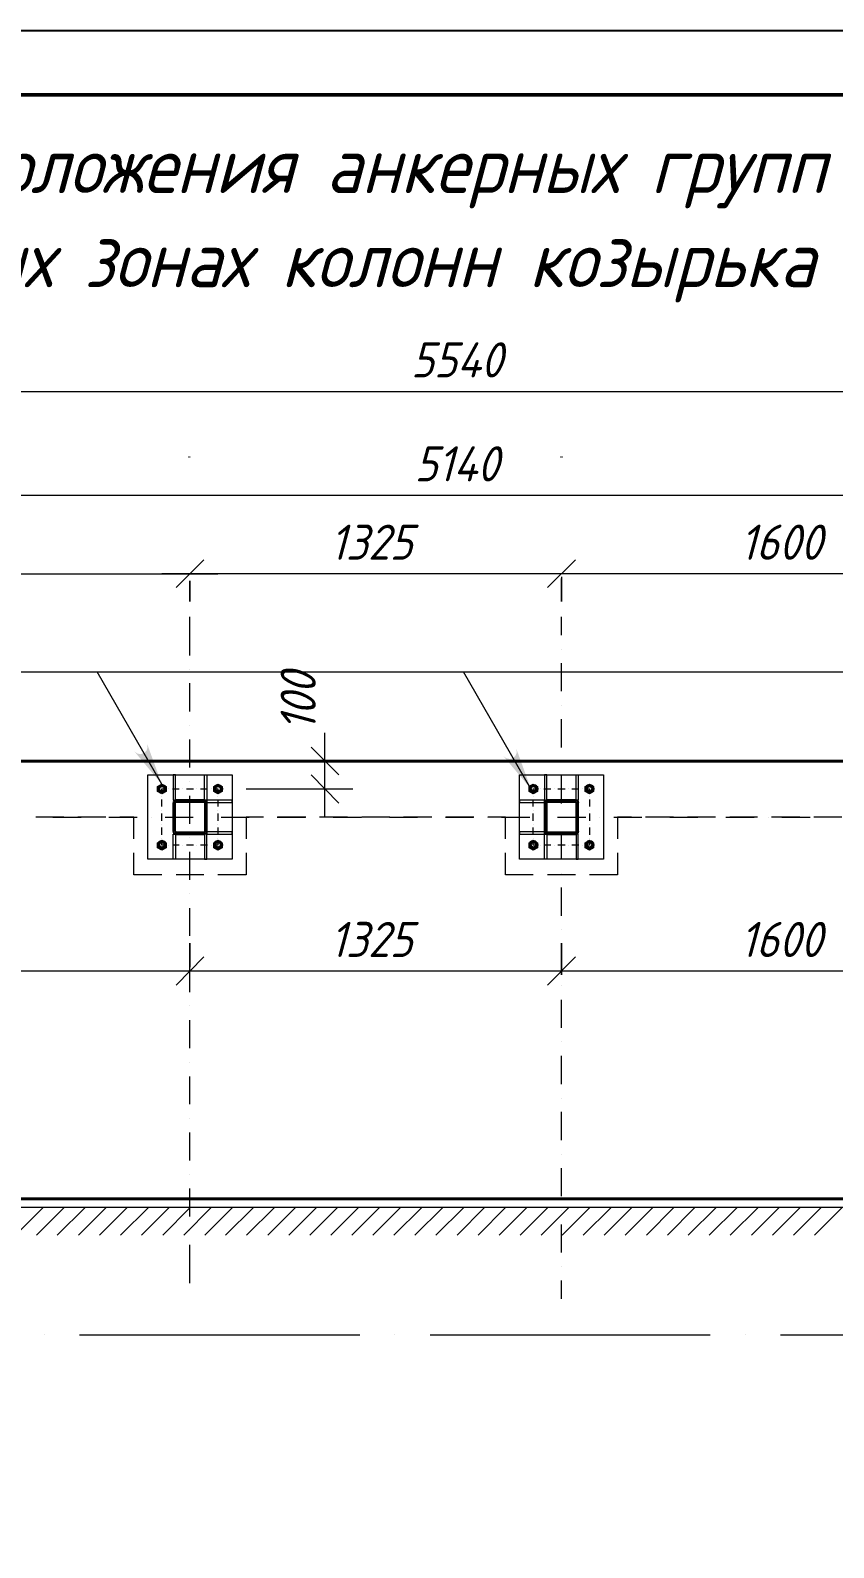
# Model space of a CAD drawing. Header units: millimetres. Extents: x 504091 to 2165846, y 135022 to 442887.
# Drawn here: x 889732 to 892596, y 279405 to 284812 of the extents above; entities that cross this region are included whole.
import ezdxf

# ---------------------------------------------------------------- set-up
doc = ezdxf.new("R2010")
doc.units = ezdxf.units.MM
for name, color, linetype in [('PDF _Геометрия', 7, 'Continuous'), ('PDF _Сплошная заливка', 7, 'Continuous'), ('PDF _Текст', 7, 'Continuous')]:
    doc.layers.add(name, color=color, linetype=linetype)
doc.styles.add('GOST 2.304_new', font='isocpeur.ttf', dxfattribs={"width": 0.9, "oblique": 15})

msp = doc.modelspace()

# ---------------------------------------------------------------- linework, layer by layer
at = {"layer": 'PDF _Геометрия', "lineweight": 25}
for points in [[(885884.779, 284811.5782), (915555.2208, 284811.5782), (915555.2208, 263839.6699)], [(890240.3935, 282058.7706), (890240.3935, 281957.2066)], [(890246.7413, 282058.7706), (890246.7413, 281957.2066)], [(891564.9574, 282058.7706), (891564.9574, 281957.2066)], [(891571.3051, 282058.7706), (891571.3051, 281957.2066)], [(891684.5067, 281957.2066), (891684.5067, 282058.7706)], [(890249.9151, 281954.0327), (890351.4791, 281954.0327)], [(891574.479, 281954.0327), (891676.043, 281954.0327)], [(890249.9151, 281947.6849), (890351.4791, 281947.6849)], [(891574.479, 281947.6849), (891676.043, 281947.6849)]]:
    msp.add_lwpolyline(points, dxfattribs=at)
at = {"layer": 'PDF _Геометрия', "lineweight": 50}
msp.add_lwpolyline([(886884.5496, 264089.3481), (915323.5279, 264089.3481), (915323.5279, 284582.0012), (886884.5496, 284582.0012)], close=True, dxfattribs=at)
at = {"layer": 'PDF _Геометрия', "lineweight": 9}
for points in [[(888401.6619, 283525.1008), (894138.97, 283525.1008)], [(890300.6971, 282584.5758), (890300.6971, 282722.1104)], [(891625.261, 282656.517), (891625.261, 282722.1104)], [(891625.261, 282606.7929), (891625.261, 282606.7929)], [(891625.261, 282456.5629), (891625.261, 282557.0689)], [(887503.4553, 282525.3302), (888015.5071, 282525.3302), (888368.8652, 282525.3302), (893504.195, 282525.3302), (893739.0618, 282116.9583)], [(890200.1911, 282125.4219), (889969.5562, 282525.3302)], [(890300.6971, 282534.8518), (890300.6971, 282534.8518)], [(891516.2913, 282108.4946), (891276.1347, 282525.3302)], [(890300.6971, 282384.6217), (890300.6971, 282485.1277)], [(891625.261, 282406.8388), (891625.261, 282406.8388)], [(890300.6971, 282334.8977), (890300.6971, 282334.8977)], [(891625.261, 282256.6087), (891625.261, 282357.1148)], [(890300.6971, 282184.6676), (890300.6971, 282284.1157)], [(890732.3441, 282257.6667), (890831.7922, 282158.2186)], [(891625.261, 282206.8847), (891625.261, 282206.8847)], [(890190.6695, 282108.4946), (890190.6695, 282106.3787), (890191.7274, 282104.2628), (890191.7274, 282103.2048), (890192.7854, 282101.0889), (890194.9013, 282100.0309), (890195.9593, 282098.973), (890198.0752, 282097.915), (890200.1911, 282097.915), (890202.307, 282097.915), (890203.365, 282098.973), (890205.4809, 282098.973), (890206.5388, 282100.0309), (890208.6548, 282102.1469), (890209.7127, 282103.2048), (890209.7127, 282105.3207), (890210.7707, 282106.3787), (890210.7707, 282108.4946), (890210.7707, 282110.6105), (890209.7127, 282112.7264), (890208.6548, 282113.7844), (890207.5968, 282114.8424), (890205.4809, 282116.9583), (890204.4229, 282116.9583), (890202.307, 282118.0162), (890200.1911, 282118.0162)], [(890300.6971, 282134.9435), (890300.6971, 282134.9435)], [(890390.6236, 282108.4946), (890390.6236, 282106.3787), (890391.6816, 282104.2628), (890391.6816, 282103.2048), (890392.7395, 282101.0889), (890394.8554, 282100.0309), (890395.9134, 282098.973), (890398.0293, 282097.915), (890400.1452, 282097.915), (890402.2611, 282097.915), (890403.3191, 282098.973), (890405.435, 282098.973), (890406.493, 282100.0309), (890408.6089, 282102.1469), (890409.6668, 282103.2048), (890409.6668, 282105.3207), (890410.7248, 282106.3787), (890410.7248, 282108.4946), (890409.6668, 282110.6105), (890409.6668, 282112.7264), (890408.6089, 282113.7844), (890407.5509, 282114.8424), (890405.435, 282116.9583), (890404.3771, 282116.9583), (890402.2611, 282118.0162), (890400.1452, 282118.0162)], [(890831.7922, 282057.7126), (890732.3441, 282158.2186)], [(891515.2333, 282108.4946), (891515.2333, 282106.3787), (891516.2913, 282104.2628), (891516.2913, 282103.2048), (891517.3492, 282101.0889), (891519.4652, 282100.0309), (891520.5231, 282098.973), (891522.639, 282097.915), (891524.7549, 282097.915), (891525.8129, 282097.915), (891527.9288, 282098.973), (891530.0447, 282098.973), (891531.1027, 282100.0309), (891533.2186, 282102.1469), (891534.2766, 282103.2048), (891534.2766, 282105.3207), (891535.3345, 282106.3787), (891535.3345, 282108.4946), (891534.2766, 282110.6105), (891534.2766, 282112.7264), (891533.2186, 282113.7844), (891532.1607, 282114.8424), (891530.0447, 282116.9583), (891528.9868, 282116.9583), (891526.8709, 282118.0162), (891524.7549, 282118.0162)], [(891625.261, 282056.6546), (891625.261, 282157.1606)], [(891715.1874, 282108.4946), (891715.1874, 282106.3787), (891715.1874, 282104.2628), (891716.2454, 282103.2048), (891717.3034, 282101.0889), (891719.4193, 282100.0309), (891720.4772, 282098.973), (891722.5932, 282097.915), (891724.7091, 282097.915), (891725.767, 282097.915), (891727.8829, 282098.973), (891729.9989, 282098.973), (891731.0568, 282100.0309), (891733.1727, 282102.1469), (891734.2307, 282103.2048), (891734.2307, 282105.3207), (891735.2887, 282106.3787), (891735.2887, 282108.4946), (891734.2307, 282110.6105), (891734.2307, 282112.7264), (891733.1727, 282113.7844), (891732.1148, 282114.8424), (891729.9989, 282116.9583), (891728.9409, 282116.9583), (891726.825, 282118.0162), (891724.7091, 282118.0162)], [(890200.1911, 282095.7991), (890200.1911, 282108.4946), (890212.8866, 282108.4946)], [(890200.1911, 282083.1036), (890200.1911, 282083.1036)], [(890200.1911, 282046.0751), (890200.1911, 282070.4081)], [(890225.5821, 282108.4946), (890225.5821, 282108.4946)], [(890238.2776, 282108.4946), (890262.6106, 282108.4946)], [(890275.3061, 282108.4946), (890275.3061, 282108.4946)], [(890288.0016, 282108.4946), (890313.3926, 282108.4946)], [(890300.6971, 281984.7134), (890300.6971, 282084.1615)], [(890325.0302, 282108.4946), (890325.0302, 282108.4946)], [(890337.7257, 282108.4946), (890363.1167, 282108.4946)], [(890375.8122, 282108.4946), (890375.8122, 282108.4946)], [(890388.5077, 282108.4946), (890400.1452, 282108.4946), (890400.1452, 282095.7991)], [(890400.1452, 282083.1036), (890400.1452, 282083.1036)], [(890400.1452, 282070.4081), (890400.1452, 282046.0751)], [(891524.7549, 282095.7991), (891524.7549, 282108.4946), (891537.4504, 282108.4946)], [(891524.7549, 282083.1036), (891524.7549, 282083.1036)], [(891524.7549, 282046.0751), (891524.7549, 282070.4081)], [(891550.1459, 282108.4946), (891550.1459, 282108.4946)], [(891562.8414, 282108.4946), (891587.1745, 282108.4946)], [(891599.87, 282108.4946), (891599.87, 282108.4946)], [(891612.5655, 282108.4946), (891637.9565, 282108.4946)], [(891649.594, 282108.4946), (891649.594, 282108.4946)], [(891662.2895, 282108.4946), (891687.6805, 282108.4946)], [(891700.376, 282108.4946), (891700.376, 282108.4946)], [(891712.0136, 282108.4946), (891724.7091, 282108.4946), (891724.7091, 282095.7991)], [(891724.7091, 282083.1036), (891724.7091, 282083.1036)], [(891724.7091, 282070.4081), (891724.7091, 282046.0751)], [(889851.0648, 282007.9886), (889750.5588, 282007.9886)], [(889762.1963, 282007.9885), (889762.1963, 282007.9885)], [(889811.9204, 282007.9885), (889912.4264, 282007.9885)], [(890000.237, 282007.9886), (889900.7889, 282007.9886)], [(889962.1505, 282007.9885), (889962.1505, 282007.9885)], [(890011.8745, 282007.9885), (890112.3805, 282007.9885)], [(890100.743, 281930.7576), (890100.743, 282007.9886), (890051.019, 282007.9886)], [(890162.1046, 282007.9885), (890162.1046, 282007.9885)], [(890200.1911, 282033.3796), (890200.1911, 282033.3796)], [(890200.1911, 281995.2931), (890200.1911, 282020.6841)], [(890211.8286, 282007.9885), (890312.3347, 282007.9885)], [(890362.0587, 282007.9885), (890362.0587, 282007.9885)], [(890400.1452, 282033.3796), (890400.1452, 282033.3796)], [(890400.1452, 282020.6841), (890400.1452, 281995.2931)], [(890411.7828, 282007.9885), (890512.2888, 282007.9885)], [(890563.0708, 282007.9886), (890500.6513, 282007.9886), (890500.6513, 281930.7576)], [(890562.0128, 282007.9885), (890562.0128, 282007.9885)], [(890611.7369, 282007.9885), (890712.2429, 282007.9885)], [(890713.3009, 282007.9886), (890612.7949, 282007.9886)], [(890761.967, 282007.9885), (890761.967, 282007.9885)], [(890862.473, 282007.9886), (890763.0249, 282007.9886)], [(890811.691, 282007.9885), (890912.1971, 282007.9885)], [(891012.7031, 282007.9886), (890913.255, 282007.9886)], [(890961.9211, 282007.9885), (890961.9211, 282007.9885)], [(891011.6451, 282007.9885), (891112.1512, 282007.9885)], [(891162.9332, 282007.9886), (891062.4271, 282007.9886)], [(891161.8752, 282007.9885), (891161.8752, 282007.9885)], [(891211.5993, 282007.9885), (891312.1053, 282007.9885)], [(891313.1633, 282007.9886), (891212.6572, 282007.9886)], [(891361.8293, 282007.9885), (891361.8293, 282007.9885)], [(891425.3069, 281930.7576), (891425.3069, 282007.9886), (891362.8873, 282007.9886)], [(891411.5534, 282007.9885), (891512.0594, 282007.9885)], [(891524.7549, 282033.3796), (891524.7549, 282033.3796)], [(891524.7549, 281995.2931), (891524.7549, 282020.6841)], [(891561.7835, 282007.9885), (891561.7835, 282007.9885)], [(891611.5075, 282007.9885), (891712.0136, 282007.9885)], [(891625.261, 282006.9306), (891625.261, 282006.9306)], [(891724.7091, 282033.3796), (891724.7091, 282033.3796)], [(891724.7091, 282020.6841), (891724.7091, 281995.2931)], [(891761.7376, 282007.9885), (891761.7376, 282007.9885)], [(891811.4616, 282007.9885), (891911.9677, 282007.9885)], [(891874.9392, 282007.9886), (891825.2151, 282007.9886), (891825.2151, 281930.7576)], [(892025.1692, 282007.9886), (891924.6632, 282007.9886)], [(891961.6917, 282007.9885), (891961.6917, 282007.9885)], [(892011.4158, 282007.9885), (892111.9218, 282007.9885)], [(892174.3414, 282007.9886), (892074.8933, 282007.9886)], [(892161.6459, 282007.9885), (892161.6459, 282007.9885)], [(892211.3699, 282007.9885), (892311.8759, 282007.9885)], [(892324.5715, 282007.9886), (892225.1234, 282007.9886)], [(892361.6, 282007.9885), (892361.6, 282007.9885)], [(892474.8015, 282007.9886), (892374.2955, 282007.9886)], [(892411.324, 282007.9885), (892511.8301, 282007.9885)], [(892625.0316, 282007.9886), (892524.5256, 282007.9886)], [(892561.5541, 282007.9885), (892561.5541, 282007.9885)], [(890200.1911, 281982.5976), (890200.1911, 281982.5976)], [(890200.1911, 281945.569), (890200.1911, 281970.96)], [(890400.1452, 281982.5976), (890400.1452, 281982.5976)], [(890400.1452, 281970.96), (890400.1452, 281945.569)], [(891524.7549, 281982.5976), (891524.7549, 281982.5976)], [(891524.7549, 281945.569), (891524.7549, 281970.96)], [(891625.261, 281856.7005), (891625.261, 281957.2065)], [(891724.7091, 281982.5976), (891724.7091, 281982.5976)], [(891724.7091, 281970.96), (891724.7091, 281945.569)], [(890190.6695, 281908.5405), (890190.6695, 281906.4246), (890191.7274, 281904.3086), (890191.7274, 281903.2507), (890192.7854, 281901.1348), (890194.9013, 281900.0768), (890195.9593, 281899.0189), (890198.0752, 281897.9609), (890200.1911, 281897.9609), (890202.307, 281897.9609), (890203.365, 281899.0189), (890205.4809, 281899.0189), (890206.5388, 281900.0768), (890208.6548, 281902.1927), (890209.7127, 281903.2507), (890209.7127, 281905.3666), (890210.7707, 281906.4246), (890210.7707, 281908.5405), (890210.7707, 281910.6564), (890209.7127, 281912.7723), (890208.6548, 281913.8303), (890207.5968, 281914.8882), (890205.4809, 281917.0041), (890204.4229, 281917.0041), (890202.307, 281918.0621), (890200.1911, 281918.0621)], [(890200.1911, 281932.8735), (890200.1911, 281932.8735)], [(890212.8866, 281908.5405), (890200.1911, 281908.5405), (890200.1911, 281920.178)], [(890225.5821, 281908.5405), (890225.5821, 281908.5405)], [(890262.6106, 281908.5405), (890238.2776, 281908.5405)], [(890275.3061, 281908.5405), (890275.3061, 281908.5405)], [(890313.3926, 281908.5405), (890288.0016, 281908.5405)], [(890300.6971, 281934.9894), (890300.6971, 281934.9894)], [(890325.0302, 281908.5405), (890325.0302, 281908.5405)], [(890363.1167, 281908.5405), (890337.7257, 281908.5405)], [(890375.8122, 281908.5405), (890375.8122, 281908.5405)], [(890400.1452, 281920.178), (890400.1452, 281908.5405), (890388.5077, 281908.5405)], [(890390.6236, 281908.5405), (890390.6236, 281906.4246), (890391.6816, 281904.3086), (890391.6816, 281903.2507), (890392.7395, 281901.1348), (890394.8554, 281900.0768), (890395.9134, 281899.0189), (890398.0293, 281897.9609), (890400.1452, 281897.9609), (890402.2611, 281897.9609), (890403.3191, 281899.0189), (890405.435, 281899.0189), (890406.493, 281900.0768), (890408.6089, 281902.1927), (890409.6668, 281903.2507), (890409.6668, 281905.3666), (890410.7248, 281906.4246), (890410.7248, 281908.5405), (890409.6668, 281910.6564), (890409.6668, 281912.7723), (890408.6089, 281913.8303), (890407.5509, 281914.8882), (890405.435, 281917.0041), (890404.3771, 281917.0041), (890402.2611, 281918.0621), (890400.1452, 281918.0621)], [(890400.1452, 281932.8735), (890400.1452, 281932.8735)], [(891515.2333, 281908.5405), (891515.2333, 281906.4246), (891516.2913, 281904.3086), (891516.2913, 281903.2507), (891517.3492, 281901.1348), (891519.4652, 281900.0768), (891520.5231, 281899.0189), (891522.639, 281897.9609), (891524.7549, 281897.9609), (891525.8129, 281897.9609), (891527.9288, 281899.0189), (891530.0447, 281899.0189), (891531.1027, 281900.0768), (891533.2186, 281902.1927), (891534.2766, 281903.2507), (891534.2766, 281905.3666), (891535.3345, 281906.4246), (891535.3345, 281908.5405), (891534.2766, 281910.6564), (891534.2766, 281912.7723), (891533.2186, 281913.8303), (891532.1607, 281914.8882), (891530.0447, 281917.0041), (891528.9868, 281917.0041), (891526.8709, 281918.0621), (891524.7549, 281918.0621)], [(891524.7549, 281932.8735), (891524.7549, 281932.8735)], [(891537.4504, 281908.5405), (891524.7549, 281908.5405), (891524.7549, 281920.178)], [(891550.1459, 281908.5405), (891550.1459, 281908.5405)], [(891587.1745, 281908.5405), (891562.8414, 281908.5405)], [(891599.87, 281908.5405), (891599.87, 281908.5405)], [(891637.9565, 281908.5405), (891612.5655, 281908.5405)], [(891649.594, 281908.5405), (891649.594, 281908.5405)], [(891687.6805, 281908.5405), (891662.2895, 281908.5405)], [(891700.376, 281908.5405), (891700.376, 281908.5405)], [(891724.7091, 281920.178), (891724.7091, 281908.5405), (891712.0136, 281908.5405)], [(891715.1874, 281908.5405), (891715.1874, 281906.4246), (891715.1874, 281904.3086), (891716.2454, 281903.2507), (891717.3034, 281901.1348), (891719.4193, 281900.0768), (891720.4772, 281899.0189), (891722.5932, 281897.9609), (891724.7091, 281897.9609), (891725.767, 281897.9609), (891727.8829, 281899.0189), (891729.9989, 281899.0189), (891731.0568, 281900.0768), (891733.1727, 281902.1927), (891734.2307, 281903.2507), (891734.2307, 281905.3666), (891735.2887, 281906.4246), (891735.2887, 281908.5405), (891734.2307, 281910.6564), (891734.2307, 281912.7723), (891733.1727, 281913.8303), (891732.1148, 281914.8882), (891729.9989, 281917.0041), (891728.9409, 281917.0041), (891726.825, 281918.0621), (891724.7091, 281918.0621)], [(891724.7091, 281932.8735), (891724.7091, 281932.8735)], [(890200.1911, 281802.7446), (890100.743, 281802.7446), (890100.743, 281881.0336)], [(890300.6971, 281784.7593), (890300.6971, 281884.2074)], [(890500.6513, 281881.0336), (890500.6513, 281802.7446), (890400.1452, 281802.7446)], [(891524.7549, 281802.7446), (891425.3069, 281802.7446), (891425.3069, 281881.0336)], [(891825.2151, 281881.0336), (891825.2151, 281802.7446), (891724.7091, 281802.7446)], [(890350.4212, 281802.7446), (890250.9731, 281802.7446)], [(891674.985, 281802.7446), (891575.5369, 281802.7446)], [(891625.261, 281806.9764), (891625.261, 281806.9764)], [(890300.6971, 281735.0353), (890300.6971, 281735.0353)], [(891625.261, 281656.7464), (891625.261, 281757.2524)], [(890300.6971, 281584.8052), (890300.6971, 281684.2533)], [(891625.261, 281607.0223), (891625.261, 281607.0223)], [(890300.6971, 281535.0811), (890300.6971, 281535.0811)], [(891625.261, 281456.7922), (891625.261, 281557.2983)], [(890300.6971, 281384.8511), (890300.6971, 281484.2991)], [(891625.261, 281407.0682), (891625.261, 281407.0682)], [(891625.261, 281256.8381), (891625.261, 281357.3441)], [(890300.6971, 281335.127), (890300.6971, 281335.127)], [(890300.6971, 281184.8969), (890300.6971, 281284.345)], [(891625.261, 281207.1141), (891625.261, 281207.1141)], [(891625.261, 281056.884), (891625.261, 281157.39)], [(890300.6971, 281135.1729), (890300.6971, 281135.1729)], [(890300.6971, 280984.9428), (890300.6971, 281084.3909)], [(891625.261, 281007.1599), (891625.261, 281007.1599)], [(890300.6971, 280935.2188), (890300.6971, 280935.2188)], [(891625.261, 280856.9298), (891625.261, 280957.4359)], [(890300.6971, 280784.9887), (890300.6971, 280884.4368)], [(891625.261, 280807.2058), (891625.261, 280807.2058)], [(890300.6971, 280735.2646), (890300.6971, 280735.2646)], [(891625.261, 280656.9757), (891625.261, 280757.4818)], [(890300.6971, 280585.0346), (890300.6971, 280684.4826)], [(888391.0823, 280617.8313), (894177.0565, 280617.8313)], [(888391.0823, 280617.8313), (894177.0565, 280617.8313)], [(889678.6176, 280518.3832), (889778.0657, 280617.8313)], [(889753.7327, 280518.3832), (889853.1808, 280617.8313)], [(889827.7898, 280518.3832), (889928.2958, 280617.8313)], [(889902.9048, 280518.3832), (890003.4108, 280617.8313)], [(889978.0198, 280518.3832), (890078.5259, 280617.8313)], [(890053.1349, 280518.3832), (890153.6409, 280617.8313)], [(890128.2499, 280518.3832), (890227.698, 280617.8313)], [(890203.365, 280518.3832), (890302.8131, 280617.8313)], [(890278.48, 280518.3832), (890377.9281, 280617.8313)], [(890353.5951, 280518.3832), (890453.0431, 280617.8313)], [(890427.6521, 280518.3832), (890528.1582, 280617.8313)], [(890502.7672, 280518.3832), (890603.2732, 280617.8313)], [(890577.8822, 280518.3832), (890678.3883, 280617.8313)], [(890652.9973, 280518.3832), (890752.4454, 280617.8313)], [(890728.1123, 280518.3832), (890827.5604, 280617.8313)], [(890803.2274, 280518.3832), (890902.6754, 280617.8313)], [(890878.3424, 280518.3832), (890977.7905, 280617.8313)], [(890952.3995, 280518.3832), (891052.9055, 280617.8313)], [(891027.5145, 280518.3832), (891128.0206, 280617.8313)], [(891102.6296, 280518.3832), (891203.1356, 280617.8313)], [(891177.7446, 280518.3832), (891278.2506, 280617.8313)], [(891252.8596, 280518.3832), (891352.3077, 280617.8313)], [(891327.9747, 280518.3832), (891427.4228, 280617.8313)], [(891403.0897, 280518.3832), (891502.5378, 280617.8313)], [(891478.2048, 280518.3832), (891577.6529, 280617.8313)], [(891552.2619, 280518.3832), (891652.7679, 280617.8313)], [(891625.261, 280607.2517), (891625.261, 280607.2517)], [(891627.3769, 280518.3832), (891727.8829, 280617.8313)], [(891702.4919, 280518.3832), (891802.998, 280617.8313)], [(891777.607, 280518.3832), (891877.0551, 280617.8313)], [(891852.722, 280518.3832), (891952.1701, 280617.8313)], [(891927.8371, 280518.3832), (892027.2852, 280617.8313)], [(892002.9521, 280518.3832), (892102.4002, 280617.8313)], [(892077.0092, 280518.3832), (892177.5152, 280617.8313)], [(892152.1242, 280518.3832), (892252.6303, 280617.8313)], [(892227.2393, 280518.3832), (892327.7453, 280617.8313)], [(892302.3543, 280518.3832), (892402.8604, 280617.8313)], [(892377.4694, 280518.3832), (892476.9175, 280617.8313)], [(892452.5844, 280518.3832), (892552.0325, 280617.8313)], [(892527.6995, 280518.3832), (892627.1475, 280617.8313)], [(891625.261, 280457.0216), (891625.261, 280556.4697)], [(890300.6971, 280535.3105), (890300.6971, 280535.3105)], [(890300.6971, 280346.9939), (890300.6971, 280484.5285)], [(891625.261, 280407.2976), (891625.261, 280407.2976)], [(891625.261, 280291.9801), (891625.261, 280356.5156)], [(889781.2396, 280162.9092), (889781.2396, 280162.9092)], [(889907.1366, 280162.9092), (890905.8493, 280162.9092)], [(891030.6884, 280162.9092), (891030.6884, 280162.9092)], [(891156.5854, 280162.9092), (892155.2981, 280162.9092)], [(892281.1951, 280162.9092), (892281.1951, 280162.9092)], [(892406.0342, 280162.9092), (893405.8049, 280162.9092)]]:
    msp.add_lwpolyline(points, dxfattribs=at)
at = {"layer": 'PDF _Геометрия', "lineweight": 20}
for points in [[(890295.4073, 283292.35), (890297.5233, 283292.35)], [(890299.6392, 283292.35), (890301.7551, 283292.35)], [(891622.0871, 283292.35), (891624.203, 283292.35)], [(891626.3189, 283292.35), (891628.4349, 283292.35)]]:
    msp.add_lwpolyline(points, dxfattribs=at)
at = {"layer": 'PDF _Геометрия', "lineweight": 15}
for points in [[(888601.616, 283154.8154), (893939.0159, 283154.8154)], [(888601.616, 282875.5144), (890400.1452, 282875.5144)], [(891724.7091, 282875.5144), (890200.1911, 282875.5144)], [(893324.3421, 282875.5144), (891524.7549, 282875.5144)], [(891625.261, 282863.8769), (891625.261, 282776.0663), (891625.261, 282858.5871)], [(890782.0682, 282007.9886), (890782.0682, 282308.4487)], [(890500.6513, 282207.9427), (890881.5163, 282207.9427)], [(890500.6513, 282108.4946), (890881.5163, 282108.4946)], [(888601.616, 281459.9661), (890400.1452, 281459.9661)], [(890200.1911, 281459.9661), (891724.7091, 281459.9661)], [(891524.7549, 281459.9661), (893324.3421, 281459.9661)]]:
    msp.add_lwpolyline(points, dxfattribs=at)
at = {"layer": 'PDF _Геометрия', "lineweight": 9}
for points in [[(890250.9731, 282825.7904), (890350.4212, 282925.2384)], [(891575.5369, 282825.7904), (891674.985, 282925.2384)], [(890450.9272, 282158.2186), (890450.9272, 281857.7585), (890150.4671, 281857.7585), (890150.4671, 282158.2186)], [(890216.0605, 282098.973), (890200.1911, 282090.5093), (890185.3797, 282098.973), (890185.3797, 282116.9583), (890200.1911, 282125.4219), (890216.0605, 282116.9583)], [(890248.8572, 282158.2186), (890240.3935, 282158.2186), (890240.3935, 282068.2922), (890248.8572, 282068.2922)], [(890352.5371, 282158.2186), (890361.0008, 282158.2186), (890361.0008, 282068.2922), (890352.5371, 282068.2922)], [(890416.0146, 282098.973), (890400.1452, 282090.5093), (890385.3338, 282098.973), (890385.3338, 282116.9583), (890400.1452, 282125.4219), (890416.0146, 282116.9583)], [(891475.0309, 281857.7585), (891475.0309, 282158.2186), (891775.4911, 282158.2186), (891775.4911, 281857.7585)], [(891539.5664, 282098.973), (891524.7549, 282090.5093), (891509.9435, 282098.973), (891509.9435, 282116.9583), (891524.7549, 282125.4219), (891539.5664, 282116.9583)], [(891573.421, 282158.2186), (891564.9574, 282158.2186), (891564.9574, 282068.2922), (891573.421, 282068.2922)], [(891677.1009, 282158.2186), (891684.5067, 282158.2186), (891684.5067, 282068.2922), (891677.1009, 282068.2922)], [(891739.5205, 282098.973), (891724.7091, 282090.5093), (891709.8977, 282098.973), (891709.8977, 282116.9583), (891724.7091, 282125.4219), (891739.5205, 282116.9583)], [(890361.0008, 282059.8285), (890450.9272, 282059.8285), (890450.9272, 282068.2922), (890361.0008, 282068.2922)], [(891564.9574, 282068.2922), (891475.0309, 282068.2922), (891475.0309, 282059.8285), (891564.9574, 282059.8285)], [(890361.0008, 281947.6849), (890450.9272, 281947.6849), (890450.9272, 281956.1486), (890361.0008, 281956.1486)], [(891564.9574, 281956.1486), (891475.0309, 281956.1486), (891475.0309, 281947.6849), (891564.9574, 281947.6849)], [(890216.0605, 281899.0189), (890200.1911, 281890.5552), (890185.3797, 281899.0189), (890185.3797, 281917.0041), (890200.1911, 281925.4678), (890216.0605, 281917.0041)], [(890248.8572, 281857.7585), (890240.3935, 281857.7585), (890240.3935, 281947.6849), (890248.8572, 281947.6849)], [(890352.5371, 281857.7585), (890361.0008, 281857.7585), (890361.0008, 281947.6849), (890352.5371, 281947.6849)], [(890416.0146, 281899.0189), (890400.1452, 281890.5552), (890385.3338, 281899.0189), (890385.3338, 281917.0041), (890400.1452, 281925.4678), (890416.0146, 281917.0041)], [(891539.5664, 281899.0189), (891524.7549, 281890.5552), (891509.9435, 281899.0189), (891509.9435, 281917.0041), (891524.7549, 281925.4678), (891539.5664, 281917.0041)], [(891573.421, 281857.7585), (891564.9574, 281857.7585), (891564.9574, 281947.6849), (891573.421, 281947.6849)], [(891677.1009, 281857.7585), (891684.5067, 281857.7585), (891684.5067, 281947.6849), (891677.1009, 281947.6849)], [(891739.5205, 281899.0189), (891724.7091, 281890.5552), (891709.8977, 281899.0189), (891709.8977, 281917.0041), (891724.7091, 281925.4678), (891739.5205, 281917.0041)], [(890250.9731, 281409.1841), (890350.4212, 281509.6902)], [(891575.5369, 281409.1841), (891674.985, 281509.6902)]]:
    msp.add_lwpolyline(points, close=True, dxfattribs=at)
at = {"layer": 'PDF _Геометрия', "lineweight": 15}
for points in [[(890300.6971, 282776.0663), (890300.6971, 282850.1234)], [(890300.6971, 281559.4142), (890300.6971, 281473.7196)], [(891625.261, 281559.4142), (891625.261, 281446.2127)]]:
    msp.add_lwpolyline(points, close=True, dxfattribs=at)
at = {"layer": 'PDF _Геометрия', "lineweight": 40}
msp.add_lwpolyline([(888501.11, 280648.5121), (894039.5219, 280648.5121), (894039.5219, 282207.9427), (888501.11, 282207.9427)], close=True, dxfattribs=at)
at = {"layer": 'PDF _Геометрия', "lineweight": 25}
for points in [[(890352.0081, 281948.7429, 0.414220589), (890361.0008, 281957.2066), (890361.0008, 282059.2995, 0.414220589), (890351.4791, 282068.2922), (890249.9151, 282068.2922, 0.414220589), (890241.4515, 282059.2995)], [(890352.0081, 281955.0906, 0.4143), (890354.653, 281957.2066), (890354.653, 282059.2995, 0.4143), (890351.4791, 282061.9444), (890249.9151, 282061.9444, 0.414300001), (890247.7992, 282059.2995)], [(891685.5646, 282059.2995, 0.414220589), (891676.043, 282068.2922), (891574.479, 282068.2922, 0.414220589), (891566.0153, 282059.2995)], [(891676.572, 281955.0906, 0.414300001), (891679.2169, 281957.2066), (891679.2169, 282058.7706, 0.414300002), (891676.043, 282061.9444), (891574.479, 282061.9444, 0.4143), (891572.3631, 282059.2995)]]:
    msp.add_lwpolyline(points, format="xyb", dxfattribs=at)
for centre, radius in [((890200.7196, 282109.0231), 14.2829), ((890200.7202, 282109.0237), 8.9925), ((890400.6737, 282109.0231), 14.2829), ((890400.6743, 282109.0237), 8.9925), ((891525.2835, 282109.0231), 14.2829), ((891525.284, 282109.0237), 8.9925), ((891725.2376, 282109.0231), 14.2829), ((891725.2382, 282109.0237), 8.9925), ((890200.7196, 281909.069), 14.2829), ((890200.7202, 281909.0696), 8.9925), ((890400.6737, 281909.069), 14.2829), ((890400.6743, 281909.0696), 8.9925), ((891525.2835, 281909.069), 14.2829), ((891525.284, 281909.0696), 8.9925), ((891725.2376, 281909.069), 14.2829), ((891725.2382, 281909.0696), 8.9925)]:
    msp.add_circle(centre, radius, dxfattribs=at)
for centre, radius, start, end in [((890250.444, 281957.7354), 8.9925, 179.9993127, 270.0006873), ((890250.4437, 281957.7351), 2.6445, 179.9915457, 270.0084543), ((891575.0079, 281957.7354), 8.9925, 179.9993127, 270.0006873), ((891575.0076, 281957.7351), 2.6445, 179.9915458, 270.0084541), ((891676.5721, 281957.7354), 8.9925, 269.9993127, 0.0006873)]:
    msp.add_arc(centre, radius, start, end, dxfattribs=at)
at = {"layer": 'PDF _Сплошная заливка', "lineweight": 20, "transparency": 33554559}
for points in [[(890113.4385, 282234.3916), (890200.1911, 282125.4219), (890102.8589, 282241.7974)], [(890125.0761, 282232.2757), (890113.4385, 282234.3916), (890200.1911, 282125.4219)], [(890136.7136, 282236.5076), (890200.1911, 282125.4219), (890125.0761, 282232.2757)], [(890145.1773, 282243.9133), (890136.7136, 282236.5076), (890200.1911, 282125.4219)], [(890149.4091, 282255.5508), (890200.1911, 282125.4219), (890145.1773, 282243.9133)], [(890148.3511, 282268.2463), (890149.4091, 282255.5508), (890200.1911, 282125.4219)], [(891429.5387, 282217.4643), (891516.2913, 282108.4946), (891418.9591, 282224.87)], [(891461.2774, 282226.9859), (891452.8138, 282218.5223), (891516.2913, 282108.4946)], [(891465.5093, 282237.5655), (891516.2913, 282108.4946), (891461.2774, 282226.9859)], [(891464.4513, 282251.319), (891465.5093, 282237.5655), (891516.2913, 282108.4946)], [(891441.1762, 282215.3484), (891429.5387, 282217.4643), (891516.2913, 282108.4946)], [(891452.8138, 282218.5223), (891516.2913, 282108.4946), (891441.1762, 282215.3484)]]:
    msp.add_solid(points, dxfattribs=at)

# ---------------------------------------------------------------- texts
at = {"layer": 'PDF _Текст', "lineweight": 20, "attachment_point": 7, "style": 'GOST 2.304_new'}
for s, insert, char_height in [('Схема расположения анкерных групп', (888396.3721, 284177.2555), 199.979314), ('в опорных зонах колонн козырька', (888662.3538, 283841.9827), 199.979314), ('5540', (891088.8761, 283574.8249), 124.9872), ('5140', (891101.5716, 283204.5394), 124.9872), ('1325', (890800.0535, 282925.2384), 124.9872), ('1600', (892262.1519, 282925.2384), 124.9872), ('1325', (890800.0535, 281509.6902), 124.9872), ('1600', (892262.1519, 281509.6902), 124.9872)]:
    msp.add_mtext(s, dxfattribs=dict(at, insert=insert, char_height=char_height))
at = {"layer": 'PDF _Текст', "lineweight": 20, "insert": (890749.0219, 282314.0362), "char_height": 124.9872, "attachment_point": 7, "rotation": 90, "style": 'GOST 2.304_new'}
msp.add_mtext('100', dxfattribs=at)

doc.saveas('drawing.dxf')
